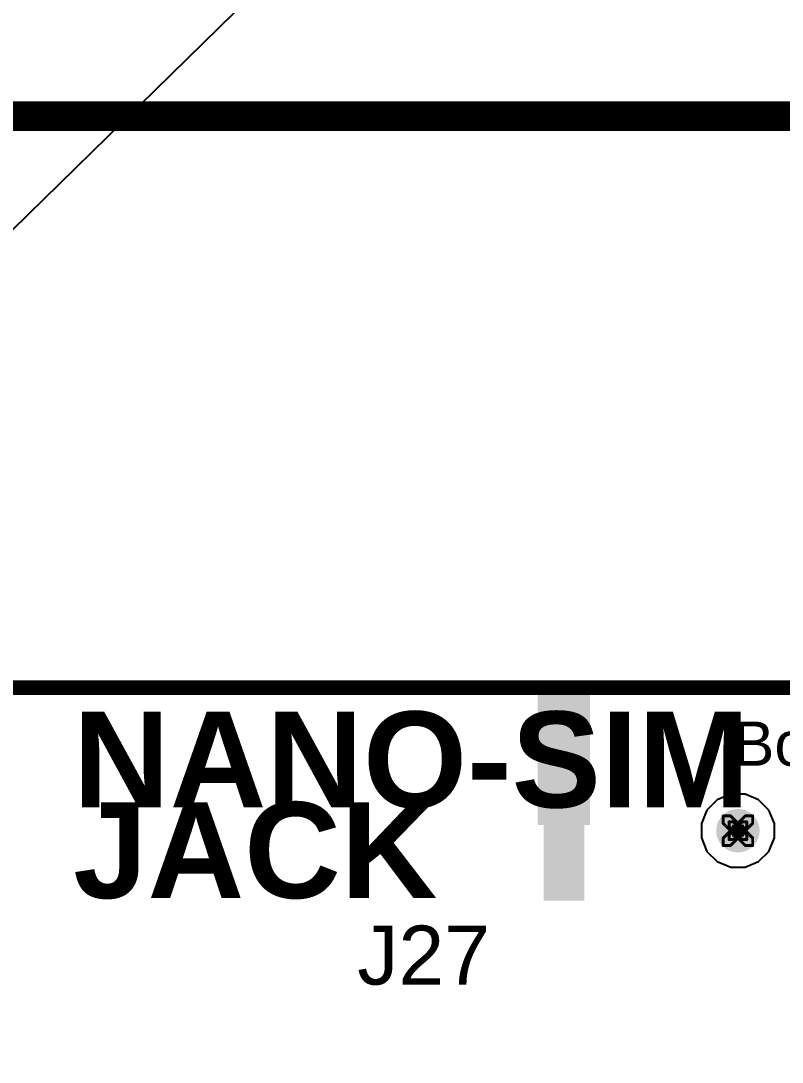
# Model space of a CAD drawing. Header units: inches. Extents: x -3 to 5437, y -3 to 5435.
# Drawn here: x 10.09 to 23.22, y 114.77 to 132.71 of the extents above; entities that cross this region are included whole.
import ezdxf

# ---------------------------------------------------------------- set-up
doc = ezdxf.new("R2010")
doc.units = ezdxf.units.IN
for name, color, linetype in [('Board Outline', 216, 'Continuous'), ('Bottom Layer', 5, 'Continuous'), ('Bottom Solder', 6, 'Continuous'), ('Dimensions', 6, 'Continuous'), ('Drill Drawing', 1, 'Continuous'), ('GND', 16, 'Continuous'), ('Keep-Out Layer', 6, 'Continuous'), ('Pad Holes', 156, 'Continuous'), ('PWR', 76, 'Continuous'), ('Top Layer', 1, 'Continuous'), ('Top Overlay', 2, 'Continuous'), ('Top Paste', 8, 'Continuous'), ('Top Solder', 216, 'Continuous')]:
    doc.layers.add(name, color=color, linetype=linetype)
doc.styles.add('Arial', font='', dxfattribs={"height": 0.2})
doc.styles.add('Arial_Bold', font='', dxfattribs={"height": 0.2})
doc.styles.get('Arial').set_extended_font_data('Arial')
doc.styles.get('Arial_Bold').set_extended_font_data('Arial', bold=True)

# ---------------------------------------------------------------- blocks, each defined once
blk = doc.blocks.new('XKNANO_113_197')
at = {"layer": 'Bottom Solder'}
for points in [[(-5.102, -5.388), (-4.898, -5.388), (-4.898, -5.592), (-5.102, -5.592)], [(3.398, -5.388), (3.602, -5.388), (3.602, -5.592), (3.398, -5.592)]]:
    blk.add_hatch(color=6, dxfattribs=at).paths.add_polyline_path(points)
at = {"layer": 'Keep-Out Layer'}
for points in [[(-4.366, 1.591), (-2.995, 1.591), (-2.995, 4.919), (-4.366, 4.919)], [(-1.826, 1.591), (-0.455, 1.591), (-0.455, 4.919), (-1.826, 4.919)], [(0.714, 1.591), (2.085, 1.591), (2.085, 4.919), (0.714, 4.919)], [(-4.366, -6.029), (-2.995, -6.029), (-2.995, -2.701), (-4.366, -2.701)], [(-1.826, -6.029), (-0.455, -6.029), (-0.455, -2.701), (-1.826, -2.701)], [(0.714, -6.029), (2.085, -6.029), (2.085, -2.701), (0.714, -2.701)]]:
    blk.add_hatch(color=6, dxfattribs=at).paths.add_polyline_path(points)
at = {"layer": 'Pad Holes'}
h = blk.add_hatch(color=7, dxfattribs=at)
edge = h.paths.add_edge_path()
edge.add_arc((-5, -5.49), 0.375, 0, 360)
h = blk.add_hatch(color=7, dxfattribs=at)
edge = h.paths.add_edge_path()
edge.add_arc((3.5, -5.49), 0.375, 0, 360)
at = {"layer": 'Top Layer'}
for points in [[(-5.23, 7.31), (-4.43, 7.31), (-4.43, 6.17), (-5.23, 6.17)], [(-3.96, 7.31), (-3.16, 7.31), (-3.16, 6.17), (-3.96, 6.17)], [(-2.69, 7.31), (-1.89, 7.31), (-1.89, 6.17), (-2.69, 6.17)], [(-1.42, 7.31), (-0.62, 7.31), (-0.62, 6.17), (-1.42, 6.17)], [(-0.15, 7.31), (0.65, 7.31), (0.65, 6.17), (-0.15, 6.17)], [(1.139, 7.31), (1.901, 7.31), (1.901, 6.17), (1.139, 6.17)], [(2.089, 7.31), (2.851, 7.31), (2.851, 6.17), (2.089, 6.17)], [(-6.85, 6.31), (-6.15, 6.31), (-6.15, 4.21), (-6.85, 4.21)], [(6.15, 6.31), (6.85, 6.31), (6.85, 4.21), (6.15, 4.21)], [(-6.85, -5.69), (-6.15, -5.69), (-6.15, -7.79), (-6.85, -7.79)], [(6.15, -5.69), (6.85, -5.69), (6.85, -7.79), (6.15, -7.79)]]:
    blk.add_hatch(color=1, dxfattribs=at).paths.add_polyline_path(points)
at = {"layer": 'Top Paste'}
for points in [[(-5.23, 7.31), (-4.43, 7.31), (-4.43, 6.17), (-5.23, 6.17)], [(-3.96, 7.31), (-3.16, 7.31), (-3.16, 6.17), (-3.96, 6.17)], [(-2.69, 7.31), (-1.89, 7.31), (-1.89, 6.17), (-2.69, 6.17)], [(-1.42, 7.31), (-0.62, 7.31), (-0.62, 6.17), (-1.42, 6.17)], [(-0.15, 7.31), (0.65, 7.31), (0.65, 6.17), (-0.15, 6.17)], [(1.139, 7.31), (1.901, 7.31), (1.901, 6.17), (1.139, 6.17)], [(2.089, 7.31), (2.851, 7.31), (2.851, 6.17), (2.089, 6.17)], [(-6.85, 6.31), (-6.15, 6.31), (-6.15, 4.21), (-6.85, 4.21)], [(6.15, 6.31), (6.85, 6.31), (6.85, 4.21), (6.15, 4.21)], [(-6.85, -5.69), (-6.15, -5.69), (-6.15, -7.79), (-6.85, -7.79)], [(6.15, -5.69), (6.85, -5.69), (6.85, -7.79), (6.15, -7.79)]]:
    blk.add_hatch(color=8, dxfattribs=at).paths.add_polyline_path(points)
at = {"layer": 'Top Solder'}
for points in [[(-5.332, 7.412), (-4.328, 7.412), (-4.328, 6.068), (-5.332, 6.068)], [(-4.062, 7.412), (-3.058, 7.412), (-3.058, 6.068), (-4.062, 6.068)], [(-2.792, 7.412), (-1.788, 7.412), (-1.788, 6.068), (-2.792, 6.068)], [(-1.522, 7.412), (-0.518, 7.412), (-0.518, 6.068), (-1.522, 6.068)], [(-0.252, 7.412), (0.752, 7.412), (0.752, 6.068), (-0.252, 6.068)], [(1.037, 7.412), (2.003, 7.412), (2.003, 6.068), (1.037, 6.068)], [(1.987, 7.412), (2.953, 7.412), (2.953, 6.068), (1.987, 6.068)], [(-6.952, 6.412), (-6.048, 6.412), (-6.048, 4.108), (-6.952, 4.108)], [(6.048, 6.412), (6.952, 6.412), (6.952, 4.108), (6.048, 4.108)], [(-5.102, -5.388), (-4.898, -5.388), (-4.898, -5.592), (-5.102, -5.592)], [(3.398, -5.388), (3.602, -5.388), (3.602, -5.592), (3.398, -5.592)], [(-6.952, -5.588), (-6.048, -5.588), (-6.048, -7.892), (-6.952, -7.892)], [(6.048, -5.588), (6.952, -5.588), (6.952, -7.892), (6.048, -7.892)]]:
    blk.add_hatch(color=216, dxfattribs=at).paths.add_polyline_path(points)
at = {"layer": 'Top Overlay'}
for points in [[(-6.604, 7.061, 0.127, 0.127, 0), (-6.604, 6.553, 0.127, 0.127, 0)], [(-5.461, 7.061, 0.127, 0.127, 0), (-6.604, 7.061, 0.127, 0.127, 0)], [(6.579, 7.061, 0.127, 0.127, 0), (5.436, 7.061, 0.127, 0.127, 0)], [(6.579, 7.061, 0.127, 0.127, 0), (6.579, 6.553, 0.127, 0.127, 0)], [(-4.394, -6.858, 0.254, 0.254, 0), (-4.724, -7.188, 0.254, 0.254, 0)], [(-4.216, -6.858, 0.254, 0.254, 0), (-4.394, -6.858, 0.254, 0.254, 0)], [(-4.724, -7.188, 0.254, 0.254, 0), (-4.724, -7.696, 0.254, 0.254, 0)], [(6.502, -7.95, 0.127, 0.127, 0), (-6.528, -7.95, 0.127, 0.127, 0)]]:
    blk.add_lwpolyline(points, format="xyseb", dxfattribs=at)
for points in [[(-6.636, 7.061, 0.0635, 0.0635, 1), (-6.572, 7.061, 0.0635, 0.0635, 1)], [(-6.636, 7.061, 0.0635, 0.0635, 1), (-6.572, 7.061, 0.0635, 0.0635, 1)], [(-5.493, 7.061, 0.0635, 0.0635, 1), (-5.429, 7.061, 0.0635, 0.0635, 1)], [(5.404, 7.061, 0.0635, 0.0635, 1), (5.467, 7.061, 0.0635, 0.0635, 1)], [(6.547, 7.061, 0.0635, 0.0635, 1), (6.61, 7.061, 0.0635, 0.0635, 1)], [(6.547, 7.061, 0.0635, 0.0635, 1), (6.61, 7.061, 0.0635, 0.0635, 1)], [(-6.636, 6.553, 0.0635, 0.0635, 1), (-6.572, 6.553, 0.0635, 0.0635, 1)], [(6.547, 6.553, 0.0635, 0.0635, 1), (6.61, 6.553, 0.0635, 0.0635, 1)], [(-4.458, -6.858, 0.127, 0.127, 1), (-4.331, -6.858, 0.127, 0.127, 1)], [(-4.458, -6.858, 0.127, 0.127, 1), (-4.331, -6.858, 0.127, 0.127, 1)], [(-4.28, -6.858, 0.127, 0.127, 1), (-4.153, -6.858, 0.127, 0.127, 1)], [(-4.788, -7.188, 0.127, 0.127, 1), (-4.661, -7.188, 0.127, 0.127, 1)], [(-4.788, -7.188, 0.127, 0.127, 1), (-4.661, -7.188, 0.127, 0.127, 1)], [(-4.788, -7.696, 0.127, 0.127, 1), (-4.661, -7.696, 0.127, 0.127, 1)], [(-6.56, -7.95, 0.0635, 0.0635, 1), (-6.496, -7.95, 0.0635, 0.0635, 1)], [(6.471, -7.95, 0.0635, 0.0635, 1), (6.534, -7.95, 0.0635, 0.0635, 1)]]:
    blk.add_lwpolyline(points, format="xyseb", close=True, dxfattribs=at)
at = {"layer": 'Top Overlay', "style": 'Arial'}
blk.add_text('Board Edge', height=0.762, rotation=180, dxfattribs=at).set_placement((3.581, -6.609))

msp = doc.modelspace()

# ---------------------------------------------------------------- hatches: boundary and pattern name
at = {"layer": 'Top Layer'}
msp.add_hatch(color=1, dxfattribs=at).paths.add_polyline_path([(19.103, 117.551), (19.803, 117.551), (19.803, 121.055), (19.103, 121.055)])

# ---------------------------------------------------------------- linework, layer by layer
at = {"layer": 'Board Outline'}
msp.add_lwpolyline([(-2.777, 121.22, 0.254, 0.254, 0), (202.223, 121.22, 0.254, 0.254, 0)], format="xyseb", dxfattribs=at)
at = {"layer": 'Bottom Layer'}
for p, q in [((0.779, 121.22), (39.222, 121.22)), ((22.097, 119.288), (21.92, 119.111)), ((22.328, 119.384), (22.097, 119.288)), ((22.578, 119.384), (22.328, 119.384)), ((22.809, 119.288), (22.578, 119.384)), ((22.986, 119.111), (22.809, 119.288)), ((21.92, 119.111), (21.824, 118.88)), ((23.082, 118.88), (22.986, 119.111)), ((21.824, 118.88), (21.824, 118.63)), ((23.082, 118.63), (23.082, 118.88)), ((21.824, 118.63), (21.92, 118.399)), ((22.986, 118.399), (23.082, 118.63)), ((21.92, 118.399), (22.097, 118.222)), ((22.809, 118.222), (22.986, 118.399)), ((22.097, 118.222), (22.328, 118.126)), ((22.578, 118.126), (22.809, 118.222)), ((22.328, 118.126), (22.578, 118.126))]:
    msp.add_line(p, q, dxfattribs=at)
at = {"layer": 'Bottom Solder'}
msp.add_line((1.878, 121.218), (5436.901, 5435.166), dxfattribs=at)
at = {"layer": 'Dimensions'}
msp.add_lwpolyline([(-2.777, 131.064, 0.508, 0.508, 0), (83.408, 131.064, 0.508, 0.508, 0)], format="xyseb", dxfattribs=at)
at = {"layer": 'Drill Drawing'}
for points in [[(22.199, 118.882, 0.0508, 0.0508, 0), (22.199, 119.009, 0.0508, 0.0508, 0)], [(22.199, 119.009, 0.0508, 0.0508, 0), (22.326, 119.009, 0.0508, 0.0508, 0)], [(22.301, 118.831, 0.0508, 0.0508, 0), (22.301, 118.907, 0.0508, 0.0508, 0)], [(22.301, 118.907, 0.0508, 0.0508, 0), (22.377, 118.907, 0.0508, 0.0508, 0)], [(22.326, 119.009, 0.0508, 0.0508, 0), (22.453, 118.882, 0.0508, 0.0508, 0)], [(22.377, 118.907, 0.0508, 0.0508, 0), (22.453, 118.831, 0.0508, 0.0508, 0)], [(22.453, 118.882, 0.0508, 0.0508, 0), (22.58, 119.009, 0.0508, 0.0508, 0)], [(22.453, 118.831, 0.0508, 0.0508, 0), (22.529, 118.907, 0.0508, 0.0508, 0)], [(22.529, 118.907, 0.0508, 0.0508, 0), (22.605, 118.907, 0.0508, 0.0508, 0)], [(22.58, 119.009, 0.0508, 0.0508, 0), (22.707, 119.009, 0.0508, 0.0508, 0)], [(22.605, 118.831, 0.0508, 0.0508, 0), (22.605, 118.907, 0.0508, 0.0508, 0)], [(22.707, 118.882, 0.0508, 0.0508, 0), (22.707, 119.009, 0.0508, 0.0508, 0)], [(22.199, 118.882, 0.0508, 0.0508, 0), (22.326, 118.755, 0.0508, 0.0508, 0)], [(22.199, 118.628, 0.0508, 0.0508, 0), (22.326, 118.755, 0.0508, 0.0508, 0)], [(22.301, 118.831, 0.0508, 0.0508, 0), (22.377, 118.755, 0.0508, 0.0508, 0)], [(22.301, 118.679, 0.0508, 0.0508, 0), (22.377, 118.755, 0.0508, 0.0508, 0)], [(22.529, 118.755, 0.0508, 0.0508, 0), (22.605, 118.831, 0.0508, 0.0508, 0)], [(22.529, 118.755, 0.0508, 0.0508, 0), (22.605, 118.679, 0.0508, 0.0508, 0)], [(22.58, 118.755, 0.0508, 0.0508, 0), (22.707, 118.882, 0.0508, 0.0508, 0)], [(22.58, 118.755, 0.0508, 0.0508, 0), (22.707, 118.628, 0.0508, 0.0508, 0)], [(22.199, 118.501, 0.0508, 0.0508, 0), (22.199, 118.628, 0.0508, 0.0508, 0)], [(22.301, 118.603, 0.0508, 0.0508, 0), (22.301, 118.679, 0.0508, 0.0508, 0)], [(22.301, 118.603, 0.0508, 0.0508, 0), (22.377, 118.603, 0.0508, 0.0508, 0)], [(22.326, 118.501, 0.0508, 0.0508, 0), (22.453, 118.628, 0.0508, 0.0508, 0)], [(22.377, 118.603, 0.0508, 0.0508, 0), (22.453, 118.679, 0.0508, 0.0508, 0)], [(22.453, 118.679, 0.0508, 0.0508, 0), (22.529, 118.603, 0.0508, 0.0508, 0)], [(22.453, 118.628, 0.0508, 0.0508, 0), (22.58, 118.501, 0.0508, 0.0508, 0)], [(22.529, 118.603, 0.0508, 0.0508, 0), (22.605, 118.603, 0.0508, 0.0508, 0)], [(22.605, 118.603, 0.0508, 0.0508, 0), (22.605, 118.679, 0.0508, 0.0508, 0)], [(22.707, 118.501, 0.0508, 0.0508, 0), (22.707, 118.628, 0.0508, 0.0508, 0)], [(22.199, 118.501, 0.0508, 0.0508, 0), (22.326, 118.501, 0.0508, 0.0508, 0)], [(22.58, 118.501, 0.0508, 0.0508, 0), (22.707, 118.501, 0.0508, 0.0508, 0)]]:
    msp.add_lwpolyline(points, format="xyseb", dxfattribs=at)
for points in [[(22.186, 119.009, 0.0254, 0.0254, 1), (22.212, 119.009, 0.0254, 0.0254, 1)], [(22.186, 119.009, 0.0254, 0.0254, 1), (22.212, 119.009, 0.0254, 0.0254, 1)], [(22.288, 118.907, 0.0254, 0.0254, 1), (22.313, 118.907, 0.0254, 0.0254, 1)], [(22.288, 118.907, 0.0254, 0.0254, 1), (22.313, 118.907, 0.0254, 0.0254, 1)], [(22.313, 119.009, 0.0254, 0.0254, 1), (22.339, 119.009, 0.0254, 0.0254, 1)], [(22.313, 119.009, 0.0254, 0.0254, 1), (22.339, 119.009, 0.0254, 0.0254, 1)], [(22.364, 118.907, 0.0254, 0.0254, 1), (22.39, 118.907, 0.0254, 0.0254, 1)], [(22.364, 118.907, 0.0254, 0.0254, 1), (22.39, 118.907, 0.0254, 0.0254, 1)], [(22.517, 118.907, 0.0254, 0.0254, 1), (22.542, 118.907, 0.0254, 0.0254, 1)], [(22.517, 118.907, 0.0254, 0.0254, 1), (22.542, 118.907, 0.0254, 0.0254, 1)], [(22.567, 119.009, 0.0254, 0.0254, 1), (22.593, 119.009, 0.0254, 0.0254, 1)], [(22.567, 119.009, 0.0254, 0.0254, 1), (22.593, 119.009, 0.0254, 0.0254, 1)], [(22.593, 118.907, 0.0254, 0.0254, 1), (22.618, 118.907, 0.0254, 0.0254, 1)], [(22.593, 118.907, 0.0254, 0.0254, 1), (22.618, 118.907, 0.0254, 0.0254, 1)], [(22.694, 119.009, 0.0254, 0.0254, 1), (22.72, 119.009, 0.0254, 0.0254, 1)], [(22.694, 119.009, 0.0254, 0.0254, 1), (22.72, 119.009, 0.0254, 0.0254, 1)], [(22.186, 118.882, 0.0254, 0.0254, 1), (22.212, 118.882, 0.0254, 0.0254, 1)], [(22.186, 118.882, 0.0254, 0.0254, 1), (22.212, 118.882, 0.0254, 0.0254, 1)], [(22.288, 118.831, 0.0254, 0.0254, 1), (22.313, 118.831, 0.0254, 0.0254, 1)], [(22.288, 118.831, 0.0254, 0.0254, 1), (22.313, 118.831, 0.0254, 0.0254, 1)], [(22.313, 118.755, 0.0254, 0.0254, 1), (22.339, 118.755, 0.0254, 0.0254, 1)], [(22.313, 118.755, 0.0254, 0.0254, 1), (22.339, 118.755, 0.0254, 0.0254, 1)], [(22.364, 118.755, 0.0254, 0.0254, 1), (22.39, 118.755, 0.0254, 0.0254, 1)], [(22.364, 118.755, 0.0254, 0.0254, 1), (22.39, 118.755, 0.0254, 0.0254, 1)], [(22.44, 118.882, 0.0254, 0.0254, 1), (22.466, 118.882, 0.0254, 0.0254, 1)], [(22.44, 118.882, 0.0254, 0.0254, 1), (22.466, 118.882, 0.0254, 0.0254, 1)], [(22.44, 118.831, 0.0254, 0.0254, 1), (22.466, 118.831, 0.0254, 0.0254, 1)], [(22.44, 118.831, 0.0254, 0.0254, 1), (22.466, 118.831, 0.0254, 0.0254, 1)], [(22.517, 118.755, 0.0254, 0.0254, 1), (22.542, 118.755, 0.0254, 0.0254, 1)], [(22.517, 118.755, 0.0254, 0.0254, 1), (22.542, 118.755, 0.0254, 0.0254, 1)], [(22.567, 118.755, 0.0254, 0.0254, 1), (22.593, 118.755, 0.0254, 0.0254, 1)], [(22.567, 118.755, 0.0254, 0.0254, 1), (22.593, 118.755, 0.0254, 0.0254, 1)], [(22.593, 118.831, 0.0254, 0.0254, 1), (22.618, 118.831, 0.0254, 0.0254, 1)], [(22.593, 118.831, 0.0254, 0.0254, 1), (22.618, 118.831, 0.0254, 0.0254, 1)], [(22.694, 118.882, 0.0254, 0.0254, 1), (22.72, 118.882, 0.0254, 0.0254, 1)], [(22.694, 118.882, 0.0254, 0.0254, 1), (22.72, 118.882, 0.0254, 0.0254, 1)], [(22.186, 118.628, 0.0254, 0.0254, 1), (22.212, 118.628, 0.0254, 0.0254, 1)], [(22.186, 118.628, 0.0254, 0.0254, 1), (22.212, 118.628, 0.0254, 0.0254, 1)], [(22.288, 118.679, 0.0254, 0.0254, 1), (22.313, 118.679, 0.0254, 0.0254, 1)], [(22.288, 118.679, 0.0254, 0.0254, 1), (22.313, 118.679, 0.0254, 0.0254, 1)], [(22.288, 118.603, 0.0254, 0.0254, 1), (22.313, 118.603, 0.0254, 0.0254, 1)], [(22.288, 118.603, 0.0254, 0.0254, 1), (22.313, 118.603, 0.0254, 0.0254, 1)], [(22.364, 118.603, 0.0254, 0.0254, 1), (22.39, 118.603, 0.0254, 0.0254, 1)], [(22.364, 118.603, 0.0254, 0.0254, 1), (22.39, 118.603, 0.0254, 0.0254, 1)], [(22.44, 118.679, 0.0254, 0.0254, 1), (22.466, 118.679, 0.0254, 0.0254, 1)], [(22.44, 118.679, 0.0254, 0.0254, 1), (22.466, 118.679, 0.0254, 0.0254, 1)], [(22.44, 118.628, 0.0254, 0.0254, 1), (22.466, 118.628, 0.0254, 0.0254, 1)], [(22.44, 118.628, 0.0254, 0.0254, 1), (22.466, 118.628, 0.0254, 0.0254, 1)], [(22.517, 118.603, 0.0254, 0.0254, 1), (22.542, 118.603, 0.0254, 0.0254, 1)], [(22.517, 118.603, 0.0254, 0.0254, 1), (22.542, 118.603, 0.0254, 0.0254, 1)], [(22.593, 118.679, 0.0254, 0.0254, 1), (22.618, 118.679, 0.0254, 0.0254, 1)], [(22.593, 118.679, 0.0254, 0.0254, 1), (22.618, 118.679, 0.0254, 0.0254, 1)], [(22.593, 118.603, 0.0254, 0.0254, 1), (22.618, 118.603, 0.0254, 0.0254, 1)], [(22.593, 118.603, 0.0254, 0.0254, 1), (22.618, 118.603, 0.0254, 0.0254, 1)], [(22.694, 118.628, 0.0254, 0.0254, 1), (22.72, 118.628, 0.0254, 0.0254, 1)], [(22.694, 118.628, 0.0254, 0.0254, 1), (22.72, 118.628, 0.0254, 0.0254, 1)], [(22.186, 118.501, 0.0254, 0.0254, 1), (22.212, 118.501, 0.0254, 0.0254, 1)], [(22.186, 118.501, 0.0254, 0.0254, 1), (22.212, 118.501, 0.0254, 0.0254, 1)], [(22.313, 118.501, 0.0254, 0.0254, 1), (22.339, 118.501, 0.0254, 0.0254, 1)], [(22.313, 118.501, 0.0254, 0.0254, 1), (22.339, 118.501, 0.0254, 0.0254, 1)], [(22.567, 118.501, 0.0254, 0.0254, 1), (22.593, 118.501, 0.0254, 0.0254, 1)], [(22.567, 118.501, 0.0254, 0.0254, 1), (22.593, 118.501, 0.0254, 0.0254, 1)], [(22.694, 118.501, 0.0254, 0.0254, 1), (22.72, 118.501, 0.0254, 0.0254, 1)], [(22.694, 118.501, 0.0254, 0.0254, 1), (22.72, 118.501, 0.0254, 0.0254, 1)]]:
    msp.add_lwpolyline(points, format="xyseb", close=True, dxfattribs=at)
at = {"layer": 'GND'}
for p, q in [((1.026, 121.22), (39.222, 121.22)), ((22.097, 119.288), (21.92, 119.111)), ((22.328, 119.384), (22.097, 119.288)), ((22.578, 119.384), (22.328, 119.384)), ((22.809, 119.288), (22.578, 119.384)), ((22.986, 119.111), (22.809, 119.288)), ((21.92, 119.111), (21.824, 118.88)), ((23.082, 118.88), (22.986, 119.111)), ((21.824, 118.88), (21.824, 118.63)), ((23.082, 118.63), (23.082, 118.88)), ((21.824, 118.63), (21.92, 118.399)), ((22.986, 118.399), (23.082, 118.63)), ((21.92, 118.399), (22.097, 118.222)), ((22.809, 118.222), (22.986, 118.399)), ((22.097, 118.222), (22.328, 118.126)), ((22.578, 118.126), (22.809, 118.222)), ((22.328, 118.126), (22.578, 118.126))]:
    msp.add_line(p, q, dxfattribs=at)
at = {"layer": 'PWR'}
for p, q in [((1.613, 121.22), (39.222, 121.22)), ((22.097, 119.288), (21.92, 119.111)), ((22.328, 119.384), (22.097, 119.288)), ((22.578, 119.384), (22.328, 119.384)), ((22.809, 119.288), (22.578, 119.384)), ((22.986, 119.111), (22.809, 119.288)), ((21.92, 119.111), (21.824, 118.88)), ((23.082, 118.88), (22.986, 119.111)), ((21.824, 118.88), (21.824, 118.63)), ((23.082, 118.63), (23.082, 118.88)), ((21.824, 118.63), (21.92, 118.399)), ((22.986, 118.399), (23.082, 118.63)), ((21.92, 118.399), (22.097, 118.222)), ((22.809, 118.222), (22.986, 118.399)), ((22.097, 118.222), (22.328, 118.126)), ((22.578, 118.126), (22.809, 118.222)), ((22.328, 118.126), (22.578, 118.126))]:
    msp.add_line(p, q, dxfattribs=at)
at = {"layer": 'Top Layer'}
for p, q in [((0.779, 121.22), (39.222, 121.22)), ((22.097, 119.288), (21.92, 119.111)), ((22.328, 119.384), (22.097, 119.288)), ((22.578, 119.384), (22.328, 119.384)), ((22.809, 119.288), (22.578, 119.384)), ((22.986, 119.111), (22.809, 119.288)), ((21.92, 119.111), (21.824, 118.88)), ((23.082, 118.88), (22.986, 119.111)), ((21.824, 118.88), (21.824, 118.63)), ((23.082, 118.63), (23.082, 118.88)), ((21.824, 118.63), (21.92, 118.399)), ((22.986, 118.399), (23.082, 118.63)), ((21.92, 118.399), (22.097, 118.222)), ((22.809, 118.222), (22.986, 118.399)), ((22.097, 118.222), (22.328, 118.126)), ((22.578, 118.126), (22.809, 118.222)), ((22.328, 118.126), (22.578, 118.126))]:
    msp.add_line(p, q, dxfattribs=at)
at = {"layer": 'Top Solder'}
msp.add_line((1.878, 121.218), (5436.901, 5435.166), dxfattribs=at)

# ---------------------------------------------------------------- block references
at = {"rotation": 180}
msp.add_blockref('XKNANO_113_197', (25.953, 113.265), dxfattribs=at)

# ---------------------------------------------------------------- texts
at = {"layer": 'Top Overlay', "style": 'Arial_Bold'}
for s, p in [('NANO-SIM', (10.995, 119.156)), ('JACK', (10.995, 117.595))]:
    msp.add_text(s, height=1.651, rotation=360, dxfattribs=at).set_placement(p)
at = {"layer": 'Top Overlay', "style": 'Arial'}
msp.add_text('J27', height=1.016, dxfattribs=at).set_placement((15.892, 116.104))

doc.saveas('drawing.dxf')
